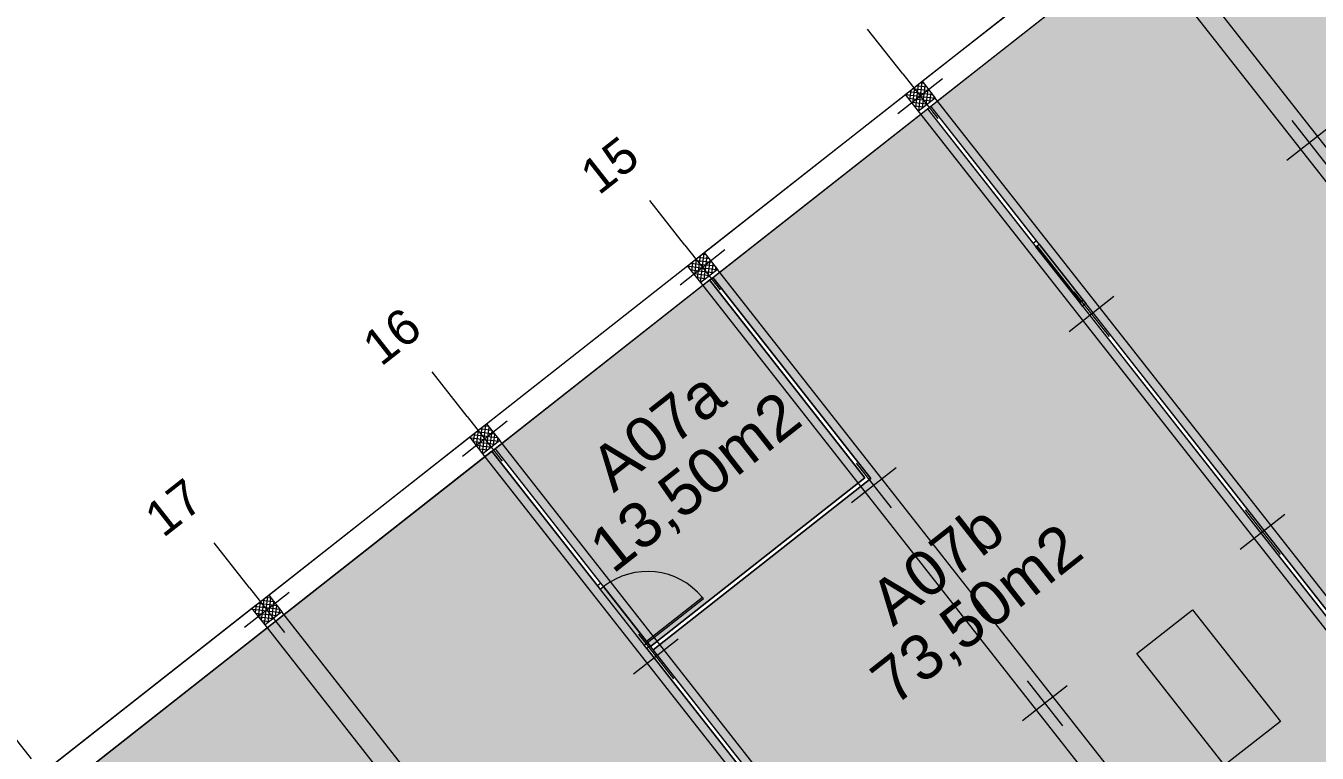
# Model space of a CAD drawing. Header units: metres. Extents: x 2540421 to 2540539, y 1181212 to 1181315.
# Drawn here: x 2540450.45 to 2540468.63, y 1181260.68 to 1181270.91 of the extents above; entities that cross this region are included whole.
import ezdxf

# ---------------------------------------------------------------- set-up
doc = ezdxf.new("R2010")
doc.units = ezdxf.units.M
doc.header["$LTSCALE"] = 5080
doc.linetypes.add('STYLE_01', pattern=[0.136032, 0.068016, -0.068016])
doc.layers.get('0').update_dxf_attribs({"lineweight": 20})
doc.layers.add('Axe batim.', color=7, linetype='Continuous')
for name, color, linetype, lineweight in [('CLOISONS', 7, 'Continuous', 20), ('coupole', 7, 'Continuous', 20), ('HEIG-FLOOR', 10, 'Continuous', 20), ('HEIG-PORTES', 130, 'Continuous', 20), ('HEIG-ROOM', 160, 'Continuous', 20), ('L_GENDE', 7, 'Continuous', 20), ('MURS_ET_PILIERS', 7, 'Continuous', 20), ('PORTES', 7, 'Continuous', 20), ('Surface', 7, 'Continuous', 20), ('TRAITILL_S', 7, 'Continuous', 20), ('TRAME-MUR', 7, 'Continuous', 20), ('Z-contour', 7, 'Continuous', 20), ('Z-couleur', 7, 'Continuous', 20)]:
    doc.layers.add(name, color=color, linetype=linetype, lineweight=lineweight)
doc.styles.add('Helvetica (bold)', font='arial.ttf', dxfattribs={"height": 150})

msp = doc.modelspace()

# ---------------------------------------------------------------- hatches: boundary and pattern name
at = {"layer": 'Z-couleur', "linetype": 'Continuous', "lineweight": 0, "true_color": 0xffd1ff}
h = msp.add_hatch(color=7, dxfattribs=at)
h.paths.add_polyline_path([(2540472.344, 1181276.975), (2540472.25, 1181276.9), (2540469.42, 1181274.676), (2540469.184, 1181274.49), (2540466.353, 1181272.266), (2540466.117, 1181272.08), (2540463.287, 1181269.856), (2540463.193, 1181269.782), (2540464.682, 1181267.887), (2540464.719, 1181267.84), (2540465.337, 1181267.053), (2540465.374, 1181267.006), (2540469.119, 1181262.242), (2540469.156, 1181262.195), (2540469.774, 1181261.408), (2540469.811, 1181261.361), (2540470.206, 1181260.858), (2540470.301, 1181260.932), (2540470.375, 1181260.838), (2540470.406, 1181260.863), (2540470.454, 1181260.9), (2540471.711, 1181261.888), (2540471.759, 1181261.925), (2540473.205, 1181263.062), (2540473.131, 1181263.157), (2540473.367, 1181263.342), (2540473.441, 1181263.248), (2540476.272, 1181265.472), (2540476.197, 1181265.567), (2540476.433, 1181265.752), (2540476.507, 1181265.658), (2540479.338, 1181267.882), (2540479.264, 1181267.977), (2540479.358, 1181268.051), (2540479.228, 1181268.216), (2540478.641, 1181268.963), (2540478.604, 1181269.01), (2540474.421, 1181274.333), (2540474.383, 1181274.38), (2540473.796, 1181275.127)])
h.paths.add_polyline_path([(2540472.277, 1181262.777), (2540472.282, 1181262.771), (2540472.276, 1181262.766), (2540472.271, 1181262.772)], flags=16)
h = msp.add_hatch(color=7, dxfattribs=at)
h.paths.add_polyline_path([(2540462.351, 1181264.541), (2540459.285, 1181262.131), (2540462.986, 1181257.422), (2540463.023, 1181257.375), (2540462.976, 1181257.338), (2540463.594, 1181256.551), (2540463.641, 1181256.588), (2540463.678, 1181256.541), (2540464.074, 1181256.038), (2540464.168, 1181256.112), (2540464.242, 1181256.018), (2540467.073, 1181258.242), (2540466.999, 1181258.337), (2540467.235, 1181258.522), (2540467.309, 1181258.428), (2540467.34, 1181258.453), (2540467.387, 1181258.49), (2540468.645, 1181259.478), (2540468.692, 1181259.515), (2540470.139, 1181260.652), (2540470.065, 1181260.747), (2540470.159, 1181260.821), (2540469.727, 1181261.371), (2540469.774, 1181261.408), (2540469.156, 1181262.195), (2540469.109, 1181262.158), (2540465.327, 1181266.969), (2540465.29, 1181267.016), (2540465.337, 1181267.053), (2540464.719, 1181267.84), (2540464.672, 1181267.803), (2540463.146, 1181269.745), (2540463.051, 1181269.67), (2540460.221, 1181267.446), (2540460.126, 1181267.372)])
h.paths.add_polyline_path([(2540462.721, 1181258.325), (2540462.726, 1181258.318), (2540462.719, 1181258.313), (2540462.714, 1181258.32)], flags=16)
h.paths.add_polyline_path([(2540469.205, 1181260.362), (2540469.211, 1181260.367), (2540469.216, 1181260.361), (2540469.21, 1181260.356)], flags=16)
msp.add_hatch(color=7, dxfattribs=at).paths.add_polyline_path([(2540460.079, 1181267.335), (2540459.985, 1181267.26), (2540457.155, 1181265.036), (2540457.06, 1181264.962), (2540458.549, 1181263.067), (2540458.587, 1181263.02), (2540459.204, 1181262.233), (2540459.248, 1181262.178), (2540462.267, 1181264.551)])
h = msp.add_hatch(color=7, dxfattribs=at)
h.paths.add_polyline_path([(2540451.022, 1181260.216), (2540450.786, 1181260.03), (2540447.956, 1181257.806), (2540447.858, 1181257.729), (2540454.872, 1181248.806), (2540454.969, 1181248.882), (2540455.044, 1181248.788), (2540457.874, 1181251.012), (2540457.8, 1181251.107), (2540458.036, 1181251.292), (2540458.11, 1181251.198), (2540460.94, 1181253.422), (2540460.866, 1181253.517), (2540461.102, 1181253.702), (2540461.176, 1181253.608), (2540462.623, 1181254.745), (2540462.67, 1181254.782), (2540463.928, 1181255.771), (2540464.007, 1181255.832), (2540463.932, 1181255.927), (2540464.027, 1181256.001), (2540463.594, 1181256.551), (2540462.976, 1181257.338), (2540459.194, 1181262.149), (2540459.157, 1181262.196), (2540459.204, 1181262.233), (2540458.587, 1181263.02), (2540458.539, 1181262.983), (2540457.013, 1181264.925), (2540456.919, 1181264.85), (2540454.088, 1181262.626), (2540453.852, 1181262.44)])
h.paths.add_polyline_path([(2540463.072, 1181255.542), (2540463.079, 1181255.547), (2540463.084, 1181255.541), (2540463.077, 1181255.536)], flags=16)

# ---------------------------------------------------------------- linework, layer by layer
at = {"color": 7, "linetype": 'Continuous', "lineweight": 20}
for p, q in [((2540463.071, 1181270.131), (2540465.901, 1181272.356)), ((2540463.287, 1181269.856), (2540466.117, 1181272.08)), ((2540460.004, 1181267.721), (2540462.835, 1181269.946)), ((2540463.051, 1181269.67), (2540463.287, 1181269.856)), ((2540460.221, 1181267.446), (2540463.051, 1181269.67)), ((2540456.938, 1181265.311), (2540459.769, 1181267.536)), ((2540459.985, 1181267.26), (2540460.221, 1181267.446)), ((2540457.155, 1181265.036), (2540459.985, 1181267.26)), ((2540453.872, 1181262.901), (2540456.702, 1181265.126)), ((2540456.919, 1181264.85), (2540457.155, 1181265.036)), ((2540454.088, 1181262.626), (2540456.919, 1181264.85)), ((2540450.806, 1181260.491), (2540453.636, 1181262.716)), ((2540453.852, 1181262.44), (2540454.088, 1181262.626)), ((2540451.022, 1181260.216), (2540453.852, 1181262.44))]:
    msp.add_line(p, q, dxfattribs=at)
at = {"layer": 'Axe batim.', "color": 0, "linetype": 'Continuous', "lineweight": 0}
for p, q in [((2540462.798, 1181270.235), (2540462.304, 1181270.864)), ((2540459.732, 1181267.825), (2540459.238, 1181268.454)), ((2540456.666, 1181265.415), (2540456.171, 1181266.044)), ((2540453.6, 1181263.005), (2540453.105, 1181263.634)), ((2540450.533, 1181260.595), (2540450.039, 1181261.224))]:
    msp.add_line(p, q, dxfattribs=at)
at = {"layer": 'Axe batim.', "color": 250, "linetype": 'Continuous', "lineweight": 0}
for p, q in [((2540463.36, 1181270.168), (2540462.731, 1181269.673)), ((2540462.798, 1181270.235), (2540463.293, 1181269.606)), ((2540468.836, 1181269.511), (2540468.207, 1181269.017)), ((2540468.275, 1181269.579), (2540468.769, 1181268.95)), ((2540460.294, 1181267.758), (2540459.665, 1181267.263)), ((2540459.732, 1181267.825), (2540460.226, 1181267.196)), ((2540465.208, 1181267.169), (2540465.703, 1181266.54)), ((2540465.77, 1181267.101), (2540465.141, 1181266.607)), ((2540457.227, 1181265.348), (2540456.599, 1181264.853)), ((2540456.666, 1181265.415), (2540457.16, 1181264.786)), ((2540462.704, 1181264.691), (2540462.075, 1181264.197)), ((2540462.142, 1181264.759), (2540462.636, 1181264.13)), ((2540467.618, 1181264.102), (2540468.113, 1181263.473)), ((2540468.18, 1181264.035), (2540467.551, 1181263.541)), ((2540453.6, 1181263.005), (2540454.094, 1181262.376)), ((2540454.161, 1181262.938), (2540453.532, 1181262.443)), ((2540459.637, 1181262.281), (2540459.009, 1181261.787)), ((2540459.076, 1181262.349), (2540459.57, 1181261.72)), ((2540465.114, 1181261.625), (2540464.485, 1181261.131)), ((2540464.552, 1181261.692), (2540465.046, 1181261.063))]:
    msp.add_line(p, q, dxfattribs=at)
at = {"layer": 'CLOISONS', "linetype": 'Continuous', "lineweight": 20}
for p, q in [((2540463.146, 1181269.745), (2540464.672, 1181267.803)), ((2540464.682, 1181267.887), (2540463.193, 1181269.782)), ((2540464.682, 1181267.887), (2540464.635, 1181267.85)), ((2540464.719, 1181267.84), (2540464.682, 1181267.887)), ((2540464.672, 1181267.803), (2540464.719, 1181267.84)), ((2540460.079, 1181267.335), (2540460.126, 1181267.372)), ((2540462.267, 1181264.551), (2540460.079, 1181267.335)), ((2540460.126, 1181267.372), (2540462.351, 1181264.541)), ((2540465.29, 1181267.016), (2540465.337, 1181267.053)), ((2540465.327, 1181266.969), (2540465.29, 1181267.016)), ((2540465.374, 1181267.006), (2540465.327, 1181266.969)), ((2540465.327, 1181266.969), (2540469.109, 1181262.158)), ((2540465.337, 1181267.053), (2540465.374, 1181267.006)), ((2540469.119, 1181262.242), (2540465.374, 1181267.006)), ((2540457.013, 1181264.925), (2540458.539, 1181262.983)), ((2540458.549, 1181263.067), (2540457.06, 1181264.962)), ((2540459.248, 1181262.178), (2540462.267, 1181264.551)), ((2540462.351, 1181264.541), (2540459.285, 1181262.131)), ((2540458.549, 1181263.067), (2540458.502, 1181263.03)), ((2540458.539, 1181262.983), (2540458.587, 1181263.02)), ((2540458.587, 1181263.02), (2540458.549, 1181263.067)), ((2540459.157, 1181262.196), (2540459.204, 1181262.233)), ((2540459.194, 1181262.149), (2540459.157, 1181262.196)), ((2540459.242, 1181262.186), (2540459.194, 1181262.149)), ((2540459.194, 1181262.149), (2540462.976, 1181257.338)), ((2540459.204, 1181262.233), (2540459.242, 1181262.186)), ((2540462.986, 1181257.422), (2540459.242, 1181262.186))]:
    msp.add_line(p, q, dxfattribs=at)
at = {"layer": 'coupole', "color": 7, "lineweight": 20}
for p, q in [((2540466.094, 1181262.077), (2540466.88, 1181262.695)), ((2540466.88, 1181262.695), (2540468.116, 1181261.123)), ((2540467.33, 1181260.505), (2540466.094, 1181262.077)), ((2540466.094, 1181262.077), (2540466.094, 1181262.077)), ((2540468.116, 1181261.123), (2540467.33, 1181260.505))]:
    msp.add_line(p, q, dxfattribs=at)
at = {"layer": 'HEIG-FLOOR', "flags": 128}
msp.add_lwpolyline([(2540502.932, 1181301.461), (2540426.04, 1181241.026), (2540433.455, 1181231.591), (2540439.643, 1181236.454), (2540441.867, 1181233.624), (2540441.812, 1181233.581), (2540442.847, 1181232.264), (2540440.017, 1181230.039), (2540438.982, 1181231.356), (2540438.746, 1181231.171), (2540439.781, 1181229.854), (2540433.649, 1181225.034), (2540433.834, 1181224.798), (2540436.9, 1181227.208), (2540443.071, 1181219.357), (2540449.235, 1181224.202), (2540451.645, 1181221.136), (2540457.954, 1181226.095), (2540455.569, 1181229.13), (2540501.621, 1181265.326)], dxfattribs=at)
at = {"layer": 'HEIG-PORTES', "linetype": 'Continuous', "lineweight": 20}
for p, q in [((2540459.978, 1181262.867), (2540459.192, 1181262.249)), ((2540459.204, 1181262.233), (2540459.991, 1181262.851)), ((2540459.991, 1181262.851), (2540459.978, 1181262.867)), ((2540459.192, 1181262.249), (2540459.204, 1181262.233))]:
    msp.add_line(p, q, dxfattribs=at)
msp.add_arc((2540459.204, 1181262.233), 1, 39.3511, 128.1665, dxfattribs=at)
at = {"layer": 'HEIG-ROOM', "flags": 128}
for points in [[(2540463.193, 1181269.782), (2540472.344, 1181276.975), (2540479.358, 1181268.051), (2540479.264, 1181267.977), (2540479.338, 1181267.882), (2540476.507, 1181265.658), (2540476.433, 1181265.752), (2540476.197, 1181265.567), (2540476.272, 1181265.472), (2540473.441, 1181263.248), (2540473.367, 1181263.342), (2540473.131, 1181263.157), (2540473.205, 1181263.062), (2540470.375, 1181260.838), (2540470.301, 1181260.932), (2540470.206, 1181260.858)], [(2540459.285, 1181262.131), (2540462.351, 1181264.541), (2540460.126, 1181267.372), (2540463.146, 1181269.745), (2540470.159, 1181260.821), (2540470.065, 1181260.747), (2540470.139, 1181260.652), (2540467.309, 1181258.428), (2540467.235, 1181258.522), (2540466.999, 1181258.337), (2540467.073, 1181258.242), (2540464.242, 1181256.018), (2540464.168, 1181256.112), (2540464.074, 1181256.038)], [(2540457.06, 1181264.962), (2540460.079, 1181267.335), (2540462.267, 1181264.551), (2540459.248, 1181262.178)], [(2540454.872, 1181248.806), (2540454.969, 1181248.882), (2540455.044, 1181248.788), (2540457.874, 1181251.012), (2540457.8, 1181251.107), (2540458.036, 1181251.292), (2540458.11, 1181251.198), (2540460.94, 1181253.422), (2540460.866, 1181253.517), (2540461.102, 1181253.702), (2540461.176, 1181253.608), (2540464.007, 1181255.832), (2540463.932, 1181255.927), (2540464.027, 1181256.001), (2540457.013, 1181264.925), (2540447.858, 1181257.729)]]:
    msp.add_lwpolyline(points, close=True, dxfattribs=at)
at = {"layer": 'MURS_ET_PILIERS', "color": 7, "linetype": 'Continuous', "lineweight": 20}
for p, q in [((2540462.835, 1181269.946), (2540463.071, 1181270.131)), ((2540463.071, 1181270.131), (2540463.256, 1181269.895)), ((2540463.02, 1181269.71), (2540462.835, 1181269.946)), ((2540462.835, 1181269.946), (2540462.835, 1181269.946)), ((2540463.256, 1181269.895), (2540463.02, 1181269.71)), ((2540459.769, 1181267.536), (2540460.004, 1181267.721)), ((2540460.004, 1181267.721), (2540460.19, 1181267.485)), ((2540459.954, 1181267.3), (2540459.769, 1181267.536)), ((2540459.769, 1181267.536), (2540459.769, 1181267.536)), ((2540460.19, 1181267.485), (2540459.954, 1181267.3)), ((2540456.702, 1181265.126), (2540456.938, 1181265.311)), ((2540456.938, 1181265.311), (2540457.124, 1181265.075)), ((2540456.888, 1181264.89), (2540456.702, 1181265.126)), ((2540456.702, 1181265.126), (2540456.702, 1181265.126)), ((2540457.124, 1181265.075), (2540456.888, 1181264.89)), ((2540453.636, 1181262.716), (2540453.872, 1181262.901)), ((2540453.872, 1181262.901), (2540454.057, 1181262.665)), ((2540453.822, 1181262.48), (2540453.636, 1181262.716)), ((2540453.636, 1181262.716), (2540453.636, 1181262.716)), ((2540454.057, 1181262.665), (2540453.822, 1181262.48))]:
    msp.add_line(p, q, dxfattribs=at)
at = {"layer": 'PORTES', "linetype": 'Continuous', "lineweight": 20}
for p, q in [((2540464.672, 1181267.803), (2540464.688, 1181267.815)), ((2540465.29, 1181267.016), (2540464.672, 1181267.803)), ((2540464.688, 1181267.815), (2540465.306, 1181267.029))]:
    msp.add_line(p, q, dxfattribs=at)
at = {"layer": 'TRAITILL_S', "color": 7, "linetype": 'STYLE_01', "lineweight": 20}
for p, q in [((2540473.367, 1181263.342), (2540466.322, 1181272.305)), ((2540473.131, 1181263.157), (2540466.087, 1181272.12)), ((2540470.301, 1181260.932), (2540463.256, 1181269.895)), ((2540470.065, 1181260.747), (2540463.02, 1181269.71)), ((2540467.235, 1181258.522), (2540460.19, 1181267.485)), ((2540466.999, 1181258.337), (2540459.954, 1181267.3)), ((2540464.168, 1181256.112), (2540457.124, 1181265.075)), ((2540463.932, 1181255.927), (2540456.888, 1181264.89)), ((2540461.102, 1181253.702), (2540454.057, 1181262.665)), ((2540460.866, 1181253.517), (2540453.822, 1181262.48))]:
    msp.add_line(p, q, dxfattribs=at)
at = {"layer": 'TRAME-MUR', "linetype": 'Continuous', "lineweight": 0}
for p, q in [((2540462.981, 1181269.76), (2540463.021, 1181270.092)), ((2540463.135, 1181270.049), (2540462.989, 1181270.067)), ((2540463.023, 1181269.712), (2540463.073, 1181270.128)), ((2540463.094, 1181270.102), (2540463.042, 1181270.108)), ((2540463.076, 1181269.754), (2540463.115, 1181270.075)), ((2540463.251, 1181269.891), (2540462.839, 1181269.941)), ((2540462.856, 1181269.919), (2540462.862, 1181269.967)), ((2540463.198, 1181269.85), (2540462.88, 1181269.888)), ((2540463.218, 1181269.943), (2540462.883, 1181269.983)), ((2540462.898, 1181269.866), (2540462.915, 1181270.008)), ((2540463.177, 1181269.996), (2540462.936, 1181270.025)), ((2540462.939, 1181269.813), (2540462.968, 1181270.05)), ((2540463.129, 1181269.795), (2540463.156, 1181270.022)), ((2540463.182, 1181269.837), (2540463.198, 1181269.969)), ((2540463.235, 1181269.878), (2540463.239, 1181269.916)), ((2540463.145, 1181269.808), (2540462.922, 1181269.835)), ((2540463.092, 1181269.766), (2540462.964, 1181269.782)), ((2540463.039, 1181269.725), (2540463.005, 1181269.729)), ((2540459.952, 1181267.302), (2540460.002, 1181267.719)), ((2540460.031, 1181267.687), (2540459.97, 1181267.694)), ((2540460.18, 1181267.477), (2540459.776, 1181267.526)), ((2540459.786, 1181267.514), (2540459.791, 1181267.553)), ((2540460.156, 1181267.528), (2540459.812, 1181267.569)), ((2540459.827, 1181267.461), (2540459.843, 1181267.594)), ((2540460.114, 1181267.581), (2540459.865, 1181267.611)), ((2540459.869, 1181267.408), (2540459.896, 1181267.636)), ((2540459.911, 1181267.355), (2540459.949, 1181267.678)), ((2540460.073, 1181267.634), (2540459.917, 1181267.653)), ((2540460.005, 1181267.34), (2540460.044, 1181267.67)), ((2540460.058, 1181267.381), (2540460.086, 1181267.617)), ((2540460.111, 1181267.423), (2540460.128, 1181267.564)), ((2540460.164, 1181267.465), (2540460.169, 1181267.511)), ((2540460.127, 1181267.436), (2540459.818, 1181267.473)), ((2540460.074, 1181267.394), (2540459.86, 1181267.42)), ((2540460.021, 1181267.352), (2540459.901, 1181267.367)), ((2540459.968, 1181267.311), (2540459.943, 1181267.314)), ((2540457.094, 1181265.113), (2540456.74, 1181265.155)), ((2540456.757, 1181265.056), (2540456.772, 1181265.18)), ((2540457.052, 1181265.166), (2540456.793, 1181265.197)), ((2540456.799, 1181265.003), (2540456.825, 1181265.222)), ((2540456.84, 1181264.95), (2540456.878, 1181265.264)), ((2540457.011, 1181265.219), (2540456.846, 1181265.239)), ((2540456.882, 1181264.897), (2540456.931, 1181265.305)), ((2540456.969, 1181265.272), (2540456.899, 1181265.28)), ((2540456.934, 1181264.926), (2540456.974, 1181265.265)), ((2540456.986, 1181264.967), (2540457.016, 1181265.212)), ((2540457.039, 1181265.009), (2540457.057, 1181265.159)), ((2540457.109, 1181265.063), (2540456.714, 1181265.111)), ((2540456.716, 1181265.109), (2540456.719, 1181265.139)), ((2540457.056, 1181265.022), (2540456.756, 1181265.058)), ((2540457.003, 1181264.98), (2540456.797, 1181265.005)), ((2540457.092, 1181265.051), (2540457.099, 1181265.106)), ((2540456.95, 1181264.938), (2540456.839, 1181264.952)), ((2540456.897, 1181264.897), (2540456.881, 1181264.899)), ((2540453.729, 1181262.598), (2540453.754, 1181262.808)), ((2540453.77, 1181262.545), (2540453.807, 1181262.85)), ((2540453.948, 1181262.804), (2540453.775, 1181262.825)), ((2540453.812, 1181262.492), (2540453.86, 1181262.891)), ((2540453.907, 1181262.857), (2540453.828, 1181262.866)), ((2540453.862, 1181262.512), (2540453.904, 1181262.86)), ((2540453.915, 1181262.553), (2540453.946, 1181262.807)), ((2540453.645, 1181262.704), (2540453.648, 1181262.725)), ((2540454.037, 1181262.649), (2540453.652, 1181262.696)), ((2540454.032, 1181262.698), (2540453.669, 1181262.741)), ((2540453.687, 1181262.651), (2540453.701, 1181262.766)), ((2540453.984, 1181262.608), (2540453.694, 1181262.643)), ((2540453.99, 1181262.751), (2540453.722, 1181262.783)), ((2540453.968, 1181262.595), (2540453.987, 1181262.754)), ((2540454.021, 1181262.637), (2540454.029, 1181262.701)), ((2540453.931, 1181262.566), (2540453.735, 1181262.59)), ((2540453.878, 1181262.524), (2540453.777, 1181262.537)), ((2540453.825, 1181262.483), (2540453.818, 1181262.484))]:
    msp.add_line(p, q, dxfattribs=at)
at = {"layer": 'Z-contour', "linetype": 'Continuous', "lineweight": 0}
for p, q in [((2540464.719, 1181267.84), (2540465.337, 1181267.053)), ((2540458.587, 1181263.02), (2540459.204, 1181262.233))]:
    msp.add_line(p, q, dxfattribs=at)

# ---------------------------------------------------------------- texts
at = {"layer": 'Axe batim.', "color": 0, "linetype": 'Continuous', "lineweight": 0, "style": 'Helvetica (bold)'}
for s, p in [('15', (2540458.518, 1181268.517)), ('16', (2540455.452, 1181266.107)), ('17', (2540452.385, 1181263.697))]:
    msp.add_text(s, height=0.5, rotation=38.1665, dxfattribs=at).set_placement(p)
at = {"layer": 'L_GENDE', "color": 7, "linetype": 'Continuous', "lineweight": 0, "style": 'Helvetica (bold)'}
for s, p in [('A07a', (2540458.728, 1181264.331)), ('A07b', (2540462.661, 1181262.447))]:
    msp.add_text(s, height=0.6326, rotation=38.1665, dxfattribs=at).set_placement(p)
at = {"layer": 'Surface', "color": 7, "linetype": 'Continuous', "lineweight": 0, "style": 'Helvetica (bold)'}
for s, p in [('13,50m2', (2540458.716, 1181263.188)), ('73,50m2', (2540462.679, 1181261.327))]:
    msp.add_text(s, height=0.6326, rotation=38.1665, dxfattribs=at).set_placement(p)

doc.saveas('drawing.dxf')
